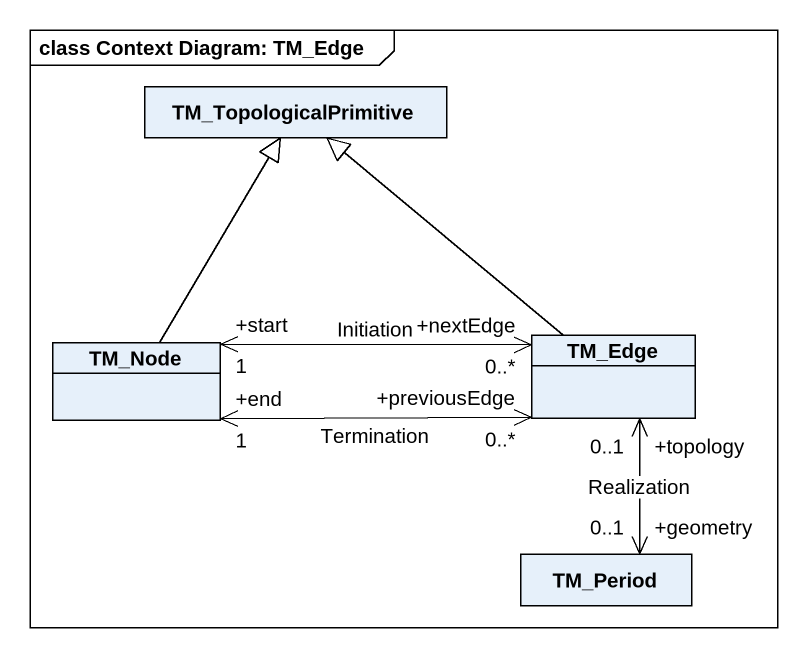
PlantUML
@startuml
mainframe class Context Diagram: TM_Edge
hide circle
hide empty members
class TM_TopologicalPrimitive
class TM_Node
class TM_Edge
class TM_Period
TM_Node -up-|> TM_TopologicalPrimitive
TM_Edge -up-|> TM_TopologicalPrimitive
TM_Edge "+nextEdge\n0..*" <-left-> "+start\n1" TM_Node : Initiation
TM_Edge "+previousEdge\n0..*" <-left-> "+end\n1" TM_Node : Termination
TM_Edge "+topology\n0..1" <--> "+geometry\n0..1" TM_Period : Realization
@enduml
